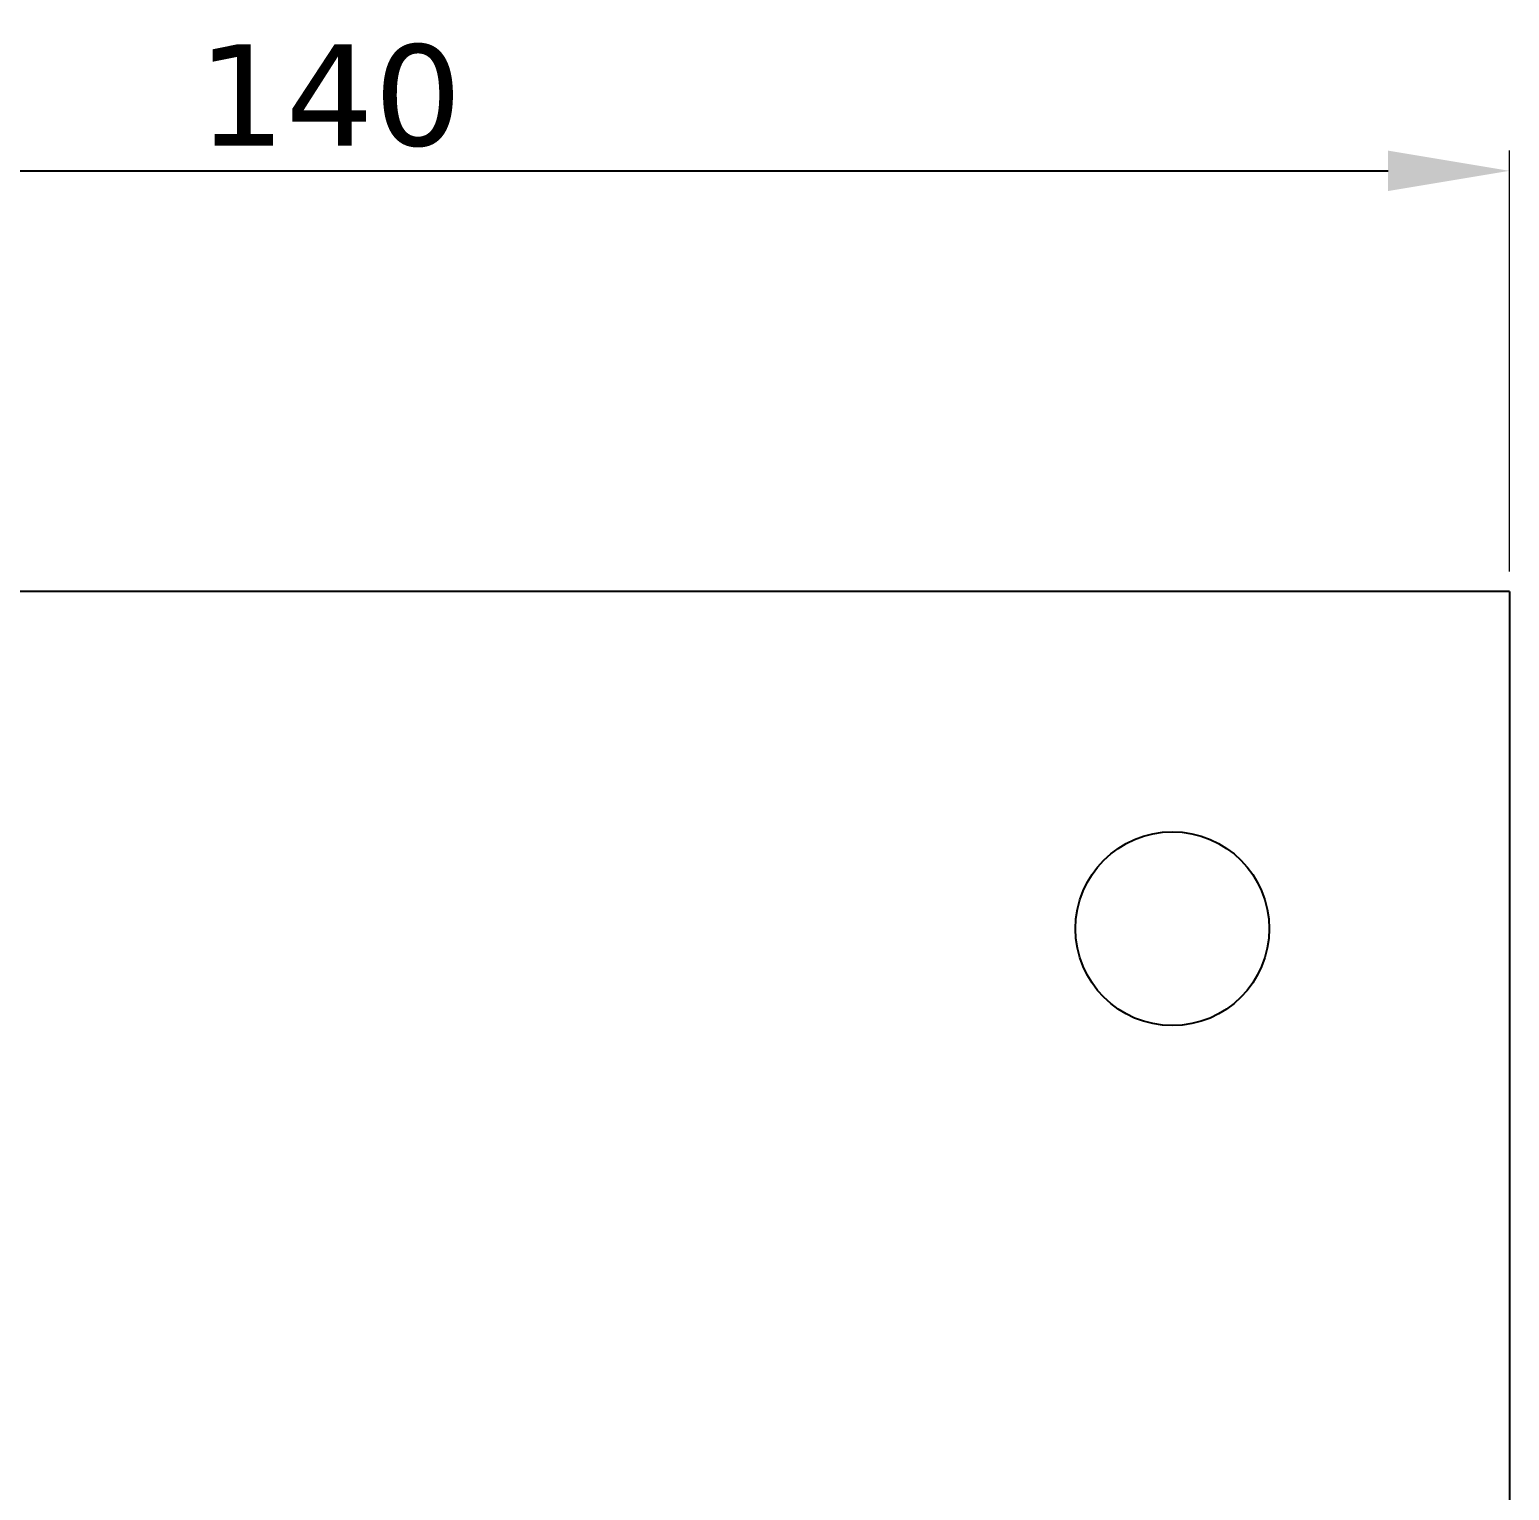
# Model space of a CAD drawing. Header units: millimetres. Extents: x 111849 to 113968, y -11137 to -9484.
# Drawn here: x 113430.1 to 113517.9, y -10891.4 to -10804.7 of the extents above; entities that cross this region are included whole.
import ezdxf

# ---------------------------------------------------------------- set-up
doc = ezdxf.new("R2010")
doc.units = ezdxf.units.MM
for name, color, linetype in [('_RB_dimension', 142, 'Continuous'), ('_RB_product', 7, 'Continuous'), ('_RB_text', 7, 'Continuous')]:
    doc.layers.add(name, color=color, linetype=linetype)
doc.styles.add('rothoblaas', font='verdana.ttf', dxfattribs={"height": 6})
doc.dimstyles.new('rothoblaas', dxfattribs={"dimscale": 1.2, "dimtxt": 6.5, "dimasz": 6, "dimexe": 1, "dimexo": 1, "dimgap": 1.1, "dimtad": 1, "dimdsep": 46, "dimtxsty": 'rothoblaas', "dimcen": 0, "dimclrd": 256, "dimclre": 256, "dimclrt": 256, "dimazin": 2, "dimtp": 0.1, "dimtm": 0.1, "dimtfac": 0.71, "dimtmove": 0, "dimatfit": 3, "dimfxl": 1, "dimlwd": -1, "dimlwe": 18, "dimarcsym": 0})

# ---------------------------------------------------------------- blocks, each defined once
blk = doc.blocks.new('*D382')
at = {"layer": '_RB_dimension', "lineweight": 18, "transparency": 16777216}
for p, q in [((113377.901, -10836.828), (113377.901, -10811.862)), ((113517.901, -10836.828), (113517.901, -10811.862))]:
    blk.add_line(p, q, dxfattribs=at)
at = {"layer": '_RB_dimension', "transparency": 16777216}
blk.add_line((113385.101, -10813.062), (113510.701, -10813.062), dxfattribs=at)
for points in [[(113385.101, -10811.862), (113385.101, -10814.262), (113377.901, -10813.062)], [(113510.701, -10811.862), (113510.701, -10814.262), (113517.901, -10813.062)]]:
    blk.add_solid(points, dxfattribs=at)
at = {"layer": 'Defpoints', "color": 0, "transparency": 16777216}
for p in [(113517.901, -10813.062), (113377.901, -10838.028), (113517.901, -10838.028)]:
    blk.add_point(p, dxfattribs=at)
at = {"layer": '_RB_dimension', "transparency": 16777216, "insert": (113447.901, -10808.619), "char_height": 6, "attachment_point": 5, "style": 'rothoblaas'}
blk.add_mtext('140', dxfattribs=at)
blk = doc.blocks.new('F70140L_top')
at = {"layer": '_RB_product'}
for q in [(113377.901, -10838.028), (113517.901, -10978.028)]:
    blk.add_line((113517.901, -10838.028), q, dxfattribs=at)
blk.add_circle((113497.901, -10858.028), 5.75, dxfattribs=at)

msp = doc.modelspace()

# ---------------------------------------------------------------- block references
at = {"layer": '_RB_text'}
msp.add_blockref('F70140L_top', (0, 0), dxfattribs=at)

# ---------------------------------------------------------------- dimensions: what is measured, and where the dimension line sits
at = {"layer": '_RB_dimension'}
dim = msp.add_linear_dim(base=(113517.901, -10813.062), p1=(113377.901, -10838.028), p2=(113517.901, -10838.028), dimstyle='rothoblaas', dxfattribs=at)
dim.commit()
dim.dimension.update_dxf_attribs({"geometry": '*D382', "text_midpoint": (113447.901, -10808.619)})

doc.saveas('drawing.dxf')
